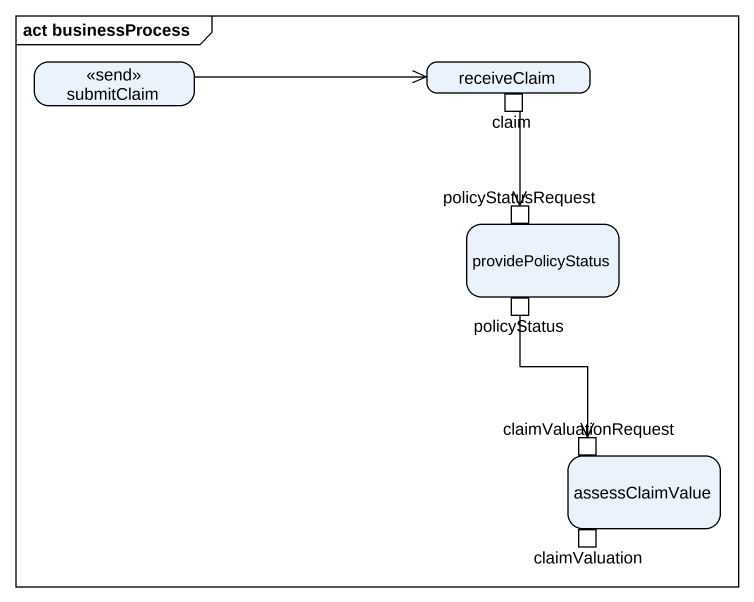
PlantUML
@startuml
mainframe act businessProcess
hide empty description
state submitClaim <<send>>
state receiveClaim {
  state claim <<outputPin>>
}
state providePolicyStatus {
  state policyStatusRequest <<inputPin>>
  state policyStatus <<outputPin>>
}
state assessClaimValue {
  state claimValuationRequest <<inputPin>>
  state claimValuation <<outputPin>>
}
submitClaim -right-> receiveClaim
claim --> policyStatusRequest
policyStatus --> claimValuationRequest
@enduml
